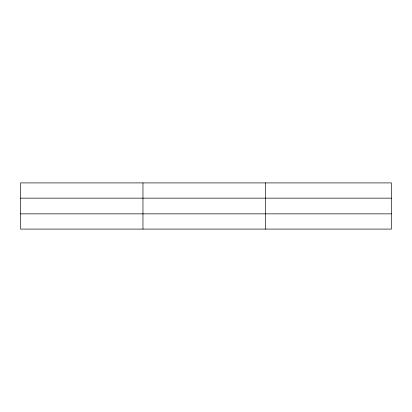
<?xml version="1.0" encoding="UTF-8"?>
<svg xmlns="http://www.w3.org/2000/svg" width="412" height="412" viewBox="0 0 412 412"><rect width="100%" height="100%" fill="white"/><g stroke="black" fill="none" stroke-linecap="round" stroke-linejoin="round"><path stroke-width="0.62" d="M142.964 229.093L142.964 182.907M265.328 229.093L265.328 182.907M391.4 213.854L391.4 229.093L20.6 229.093L20.6 182.907L391.4 182.907L391.4 213.854L20.6 213.854M20.6 198.146L391.4 198.146"/></g></svg>
